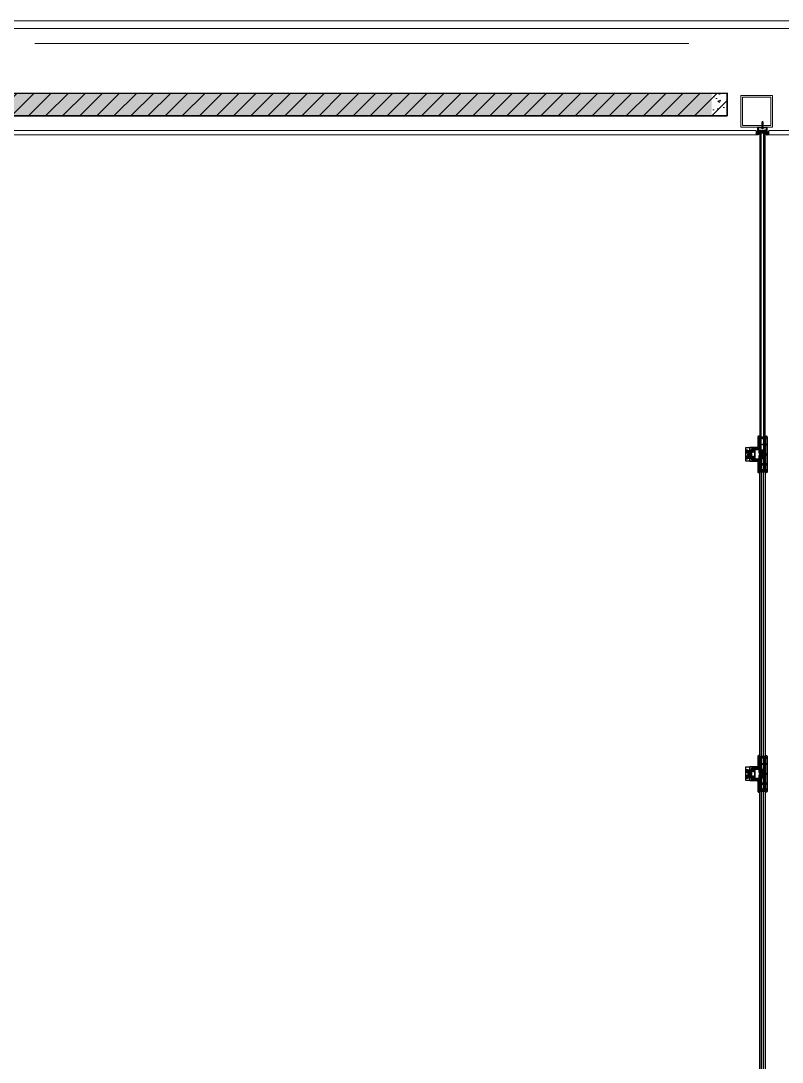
# Model space of a CAD drawing. Header units: inches. Extents: x 342932 to 557958, y 80625 to 242727.
# Drawn here: x 463140 to 468145, y 185631 to 192477 of the extents above; entities that cross this region are included whole.
import ezdxf

# ---------------------------------------------------------------- set-up
doc = ezdxf.new("R2010")
doc.units = ezdxf.units.IN
doc.header["$MEASUREMENT"] = 0
for name, color, linetype, lineweight in [('First Floor$0$A-G250-G-Walls-Precast-Concrete', 251, 'Continuous', 35), ('First Floor$0$A-G262-H-Precast-Panel', 251, 'Continuous', 5), ('First Floor$0$A-G312-M-Wall-Cladding-Panel', 7, 'Continuous', 9), ('First Floor$0$A-G312-M-Wall-Finish-Plaster', 7, 'Continuous', 15), ('First Floor$0$A-G321-M-Window', 251, 'Continuous', 9)]:
    doc.layers.add(name, color=color, linetype=linetype, lineweight=lineweight)
doc.layers.add('First Floor$0$A-G321-M-Window-Glaze', color=251, linetype='Continuous')
pattern_1 = [(50, (361382.11, 239676.52), (182.18467, -15.93909), [19.05, -209.55]), (355, (361382.11, 239676.52), (-35.24283, 191.05664), [15.24, -167.64]), (100.451, (361397.3, 239675.2), (146.9425, 175.1167), [16.19, -178.09]), (46.1842, (361382.11, 239727.32), (271.07904, -42.04233), [28.575, -314.325]), (96.6356, (361404.7, 239723.82), (237.40423, 247.42556), [24.285, -267.135]), (351.184, (361382.1, 239727.32), (237.4046, 247.4251), [22.86, -251.46]), (21, (361407.51, 239714.62), (151.61488, -102.26552), [19.05, -209.55]), (326, (361407.51, 239714.62), (61.80203, 184.18797), [15.24, -167.64]), (71.4514, (361420.15, 239706.1), (213.4165, 81.92286), [16.19, -178.09]), (37.5, (361382.114, 239676.52), (3.088603, 84.55504), [0, -165.608, 0, -170.18, 0, -168.275]), (7.5, (361382.11, 239676.52), (66.81966, 100.180575), [0, -97.028, 0, -161.798, 0, -64.135]), (327.5, (361325.47, 239676.52), (135.590595, -5.728744), [0, -63.5, 0, -198.12, 0, -262.89]), (317.5, (361300.07, 239676.52), (148.12918, 25.42649), [0, -82.55, 0, -131.572, 0, -186.69])]
pattern_2 = [(45, (361382.11, 239676.52), (-56.1266, 56.1266), [])]

# ---------------------------------------------------------------- blocks, each defined once
blk = doc.blocks.new('First Floor$0$curtain-wall-2')
at = {"layer": 'First Floor$0$A-G321-M-Window'}
for points in [[(-210, 17410), (0, 17410), (0, 17620), (-210, 17620)], [(-198, 17422), (-12, 17422), (-12, 17608), (-198, 17608)]]:
    blk.add_lwpolyline(points, close=True, dxfattribs=at)
at = {"layer": 'First Floor$0$A-G321-M-Window-Glaze'}
for p, q in [((-98.4, 17404.4, 0), (-92.8, 17410, 0)), ((-98.4, 17359.9), (-98.4, 17404)), ((-98.4, 17399.9, 0), (-94.4, 17403.9, 0)), ((-98.4, 17397.7, 0), (-94.4, 17401.7, 0)), ((-98.4, 17393.2, 0), (-94.4, 17397.2, 0)), ((-98.4, 17390.9, 0), (-94.4, 17394.9, 0)), ((-98.4, 17386.4, 0), (-94.4, 17390.4, 0)), ((-98.4, 17384.2, 0), (-94.4, 17388.2, 0)), ((-94.4, 17404), (-94.4, 17359.9)), ((-94.4, 17370.8), (-94.4, 17390.6)), ((-94.4, 17390.6), (-84.4, 17390.6)), ((-84.4, 17380.5, 0), (-94.4, 17390.5, 0)), ((-92.4, 17410), (-41.6, 17410)), ((-41.6, 17406), (-92.4, 17406)), ((-92.3, 17406, 0), (-88.3, 17410, 0)), ((-90.1, 17406, 0), (-86.1, 17410, 0)), ((-84.4, 17385, 0), (-90, 17390.6, 0)), ((-85.6, 17406, 0), (-81.6, 17410, 0)), ((-84.4, 17389.5, 0), (-85.5, 17390.6, 0)), ((-84.4, 17390.6), (-84.4, 17370.8)), ((-84.4, 17388.6), (-49.6, 17388.6)), ((-83.4, 17406, 0), (-79.4, 17410, 0)), ((-78.9, 17406, 0), (-74.9, 17410, 0)), ((-76.6, 17406, 0), (-72.6, 17410, 0)), ((-72.1, 17406, 0), (-68.1, 17410, 0)), ((-70.9, 17409), (-70, 17414.2)), ((-70.9, 17409), (-63.1, 17409)), ((-70.7, 17404.6), (-70.7, 17406)), ((-70.7, 17406), (-63.3, 17406)), ((-70.7, 17404.6), (-63.3, 17404.6)), ((-67, 17448.7), (-70, 17447)), ((-64, 17447), (-70, 17447)), ((-70, 17447), (-70, 17424.2)), ((-70, 17436.2), (-69.7, 17437.7)), ((-68.8, 17436.2), (-70, 17436.2)), ((-70, 17432.2), (-69.6, 17433.9)), ((-68.8, 17432.2), (-70, 17432.2)), ((-70, 17428.2), (-69.6, 17429.9)), ((-68.8, 17428.2), (-70, 17428.2)), ((-70, 17424.2), (-69.6, 17425.9)), ((-70, 17424.2), (-69.9, 17420.6)), ((-68.8, 17424.2), (-70, 17424.2)), ((-70, 17409), (-70, 17424.2)), ((-70, 17420.2), (-69.6, 17421.9)), ((-69.9, 17406, 0), (-68, 17407.9, 0)), ((-68.9, 17439), (-69.7, 17437.7)), ((-69.7, 17437.7), (-67.4, 17437.7)), ((-68.6, 17434.4), (-69.6, 17433.9)), ((-68.6, 17430.4), (-69.6, 17429.9)), ((-68.6, 17426.4), (-69.6, 17425.9)), ((-68.6, 17422.4), (-69.6, 17421.9)), ((-67, 17406), (-69.3, 17403.7)), ((-68.6, 17440.1), (-69.2, 17439.8)), ((-68.6, 17439.4), (-69.2, 17439.8)), ((-69, 17422.2), (-69, 17424.2)), ((-68.9, 17439), (-67.4, 17439)), ((-68.9, 17436.2), (-68.9, 17434.3)), ((-68.9, 17430.3), (-68.9, 17432.2)), ((-68.9, 17426.3), (-68.9, 17428.2)), ((-68.1, 17442), (-68.7, 17441.6)), ((-68.1, 17441.3), (-68.7, 17441.6)), ((-68.7, 17439), (-68.6, 17439.4)), ((-68.6, 17440.1), (-65.2, 17439.2)), ((-68.6, 17439.4), (-67, 17439)), ((-68.4, 17440.1), (-68.1, 17441.3)), ((-68.4, 17435.8), (-68.4, 17434.8)), ((-68.4, 17431.8), (-68.4, 17430.8)), ((-68.4, 17427.8), (-68.4, 17426.8)), ((-68.4, 17423.8), (-68.4, 17422.8)), ((-67.6, 17443.8), (-68.2, 17443.5)), ((-67.6, 17443.1), (-68.2, 17443.5)), ((-68.1, 17442), (-65.8, 17441.4)), ((-68.1, 17441.3), (-65.8, 17440.7)), ((-68, 17407.9, 0), (-65.9, 17410, 0)), ((-67.9, 17441.9), (-67.6, 17443.1)), ((-67.9, 17409), (-67, 17414.2)), ((-67.6, 17443.8), (-66.3, 17443.5)), ((-67.6, 17443.1), (-66.3, 17442.8)), ((-67, 17445.3), (-67.4, 17443.8)), ((-67.4, 17439), (-67.4, 17415)), ((-67.4, 17435.8), (-66.6, 17435.8)), ((-67.4, 17435.2), (-66.6, 17435.2)), ((-67.4, 17416), (-66.6, 17416)), ((-67.4, 17415), (-66.6, 17415)), ((-64, 17447), (-67, 17448.7)), ((-67, 17445.3), (-66.5, 17443.6)), ((-66.1, 17409), (-67, 17414.2)), ((-67, 17409), (-67, 17414.2)), ((-67, 17403.2), (-67, 17406)), ((-67, 17406), (-64.7, 17403.7)), ((-65.1, 17439), (-66.6, 17439)), ((-66.6, 17439), (-66.6, 17415)), ((-64.3, 17437.7), (-66.6, 17437.7)), ((-66.3, 17443.5), (-65.7, 17443.2)), ((-66.3, 17442.8), (-65.7, 17443.2)), ((-66, 17441.4), (-66.3, 17442.8)), ((-65.8, 17441.4), (-65.2, 17441)), ((-65.8, 17440.7), (-65.2, 17441)), ((-65.4, 17439.3), (-65.8, 17440.7)), ((-65.6, 17435.8), (-65.6, 17434.8)), ((-65.6, 17431.8), (-65.6, 17430.8)), ((-65.6, 17427.8), (-65.6, 17426.8)), ((-65.6, 17423.8), (-65.6, 17422.8)), ((-65.4, 17434.4), (-64.4, 17433.9)), ((-65.4, 17430.4), (-64.4, 17429.9)), ((-65.4, 17426.4), (-64.4, 17425.9)), ((-65.4, 17422.4), (-65, 17422.2)), ((-65.4, 17406, 0), (-61.4, 17410, 0)), ((-65.2, 17439.2), (-64.6, 17438.9)), ((-65.2, 17436.2), (-64, 17436.2)), ((-65.2, 17432.2), (-64, 17432.2)), ((-65.2, 17428.2), (-64, 17428.2)), ((-65.2, 17424.2), (-65, 17424.2)), ((-65.2, 17418.4), (-65.2, 17422.4)), ((-65.1, 17439), (-64.3, 17437.7)), ((-65.1, 17436.2), (-65.1, 17434.3)), ((-65.1, 17430.3), (-65.1, 17432.2)), ((-65.1, 17426.3), (-65.1, 17428.2)), ((-65, 17418.7), (-65, 17424.2)), ((-64.9, 17438.7), (-64.6, 17438.9)), ((-64.8, 17417.9), (-64, 17417.8)), ((-64, 17432.2), (-64.4, 17433.9)), ((-64, 17428.2), (-64.4, 17429.9)), ((-64, 17424.2), (-64.4, 17425.9)), ((-64, 17436.2), (-64.3, 17437.7)), ((-64, 17424.2), (-64.2, 17418.6)), ((-64, 17447), (-64, 17424.2)), ((-64, 17409), (-64, 17424.2)), ((-63.1, 17409), (-64, 17414.2)), ((-63.3, 17404.6), (-63.3, 17406)), ((-63.2, 17406, 0), (-59.2, 17410, 0)), ((-58.7, 17406, 0), (-54.7, 17410, 0)), ((-56.4, 17406, 0), (-52.4, 17410, 0)), ((-51.9, 17406, 0), (-50, 17407.9, 0)), ((-50, 17407.9, 0), (-47.9, 17410, 0)), ((-49.7, 17406, 0), (-45.7, 17410, 0)), ((-49.6, 17390.6), (-49.6, 17370.8)), ((-39.6, 17390.6), (-49.6, 17390.6)), ((-39.6, 17380.5, 0), (-49.6, 17390.5, 0)), ((-45.2, 17406, 0), (-41.2, 17410, 0)), ((-39.6, 17385, 0), (-45.1, 17390.6, 0)), ((-42.9, 17406, 0), (-39.4, 17409.6, 0)), ((-39.6, 17389.5, 0), (-40.6, 17390.6, 0)), ((-39.7, 17404.7, 0), (-36.8, 17407.7, 0)), ((-39.6, 17402.6, 0), (-36, 17406.2, 0)), ((-39.6, 17404), (-39.6, 17359.9)), ((-39.6, 17398.2, 0), (-35.6, 17402.2, 0)), ((-39.6, 17395.9, 0), (-35.6, 17399.9, 0)), ((-39.6, 17391.4, 0), (-35.6, 17395.4, 0)), ((-39.6, 17389.2, 0), (-35.6, 17393.2, 0)), ((-39.6, 17370.8), (-39.6, 17390.6)), ((-39.6, 17384.7, 0), (-35.6, 17388.7, 0)), ((-35.6, 17359.9), (-35.6, 17404)), ((-108.6, 17369.4), (-104.5, 17365.4)), ((-108.2, 17368.3), (-101.4, 17375.1)), ((-108.1, 17372.9), (-106, 17375)), ((-107.9, 17373.2), (-100.8, 17366.1)), ((-106, 17365.9), (-99, 17372.9)), ((-105.4, 17375.2), (-98.8, 17368.6)), ((-101.9, 17365.6), (-98.7, 17368.8)), ((-98.4, 17379.7, 0), (-94.4, 17383.7, 0)), ((-98.4, 17377.5, 0), (-94.4, 17381.5, 0)), ((-98.4, 17373, 0), (-94.4, 17377, 0)), ((-98.4, 17370.7, 0), (-94.4, 17374.7, 0)), ((-98.4, 17366.2, 0), (-94.4, 17370.2, 0)), ((-98.4, 17364, 0), (-94.4, 17368, 0)), ((-94.4, 17359.9), (-98.4, 17359.9)), ((-98, 17359.9, 0), (-94.4, 17363.5, 0)), ((-95.8, 17359.9, 0), (-94.4, 17361.2, 0)), ((-84.4, 17376, 0), (-94.4, 17386, 0)), ((-84.4, 17371.5, 0), (-94.4, 17381.5, 0)), ((-88.3, 17370.8, 0), (-94.4, 17377, 0)), ((-92.8, 17370.8, 0), (-94.4, 17372.5, 0)), ((-84.4, 17370.8), (-94.4, 17370.8)), ((-76, 17380.6), (-60, 17373.6)), ((-76, 17373.6), (-60, 17380.6)), ((-76, 17380.6), (-60, 17380.6)), ((-76, 17373.6), (-60, 17373.6)), ((-39.6, 17376, 0), (-49.6, 17386, 0)), ((-39.6, 17371.5, 0), (-49.6, 17381.5, 0)), ((-43.4, 17370.8, 0), (-49.6, 17377, 0)), ((-47.9, 17370.8, 0), (-49.6, 17372.6, 0)), ((-49.6, 17370.8), (-39.6, 17370.8)), ((-39.6, 17382.4, 0), (-35.6, 17386.4, 0)), ((-39.6, 17378, 0), (-35.6, 17382, 0)), ((-39.6, 17375.7, 0), (-35.6, 17379.7, 0)), ((-39.6, 17371.2, 0), (-35.6, 17375.2, 0)), ((-39.6, 17369, 0), (-35.6, 17373, 0)), ((-39.6, 17364.5, 0), (-35.6, 17368.5, 0)), ((-39.6, 17362.2, 0), (-35.6, 17366.2, 0)), ((-39.6, 17359.9), (-35.6, 17359.9)), ((-37.4, 17359.9, 0), (-35.6, 17361.7, 0)), ((-32.1, 17365.6), (-35.3, 17368.8)), ((-28.6, 17375.2), (-35.2, 17368.6)), ((-28, 17365.9), (-35, 17372.9)), ((-26.1, 17373.2), (-33.2, 17366.1)), ((-25.8, 17368.3), (-32.6, 17375.1)), ((-25.4, 17369.4), (-29.5, 17365.4)), ((-25.9, 17372.9), (-28, 17375)), ((-97, 15375.9), (-97, 15309.9)), ((-89, 15379.9), (-93, 15379.9)), ((-89, 15267.9), (-89, 15379.9)), ((-89, 15374.9), (-54, 15374.9)), ((-89, 15272.4), (-89, 15374.9)), ((-89, 15374.9), (-84, 15374.9)), ((-84, 15374.9), (-84, 15272.4)), ((-68.4, 15367.9), (-69, 15367.3)), ((-69, 15362.5), (-69, 15367.3)), ((-68.4, 15361.9), (-69, 15362.5)), ((-68.4, 15367.9), (-64.4, 15367.9)), ((-64.4, 15361.9), (-68.4, 15361.9)), ((-37, 15364.9), (-68, 15364.9)), ((-64.4, 15367.9), (-65, 15367.3)), ((-65, 15362.5), (-65, 15367.3)), ((-65, 15367.3), (-44, 15367.3)), ((-64.4, 15361.9), (-65, 15362.5)), ((-44, 15362.5), (-65, 15362.5)), ((-64.4, 15361.9), (-64.4, 15367.9)), ((-64.4, 15367.9), (-40.3, 15367.9)), ((-40.3, 15361.9), (-64.4, 15361.9)), ((-54, 15374.9), (-54, 15263.9)), ((-50, 15374.9), (-50, 15272.4)), ((-45, 15374.9), (-50, 15374.9)), ((-45, 15139.9), (-45, 15379.9)), ((-45, 15379.9), (-41, 15379.9)), ((-45, 15272.4), (-45, 15374.9)), ((-44, 15367.3), (-44, 15367.9)), ((-44, 15367.9), (-44, 15361.9)), ((-44, 15361.9), (-44, 15362.5)), ((-40.3, 15367.9), (-37.2, 15370.9)), ((-40.3, 15361.9), (-40.3, 15367.9)), ((-37.2, 15358.9), (-40.3, 15361.9)), ((-37, 15367.2), (-39.5, 15367.2)), ((-37, 15366), (-39.5, 15366)), ((-37, 15363.7), (-39.5, 15363.7)), ((-37, 15362.6), (-39.5, 15362.6)), ((-37.2, 15358.9), (-37.2, 15370.9)), ((-37.2, 15370.9), (-37, 15370.9)), ((-37, 15358.9), (-37.2, 15358.9)), ((-37, 15375.9), (-37, 15143.9)), ((-37, 15370.9), (-37, 15358.9)), ((-37, 15362.5), (-37, 15367.3)), ((-176.5, 15214.9), (-176.5, 15304.9)), ((-176.5, 15304.9), (-151.5, 15304.9)), ((-176.5, 15288.9), (-165.5, 15288.9)), ((-176.5, 15270.9), (-165.5, 15270.9)), ((-175.5, 15284.5), (-175.5, 15287.9)), ((-175.5, 15287.9), (-165.5, 15287.9)), ((-175.5, 15275.3), (-175.5, 15284.5)), ((-170.5, 15284.5), (-175.5, 15284.5)), ((-175.5, 15282.2), (-170.5, 15282.2)), ((-124.5, 15279.9), (-175.5, 15279.9)), ((-175.5, 15277.6), (-170.5, 15277.6)), ((-175.5, 15271.9), (-175.5, 15275.3)), ((-175.5, 15275.3), (-170.5, 15275.3)), ((-165.5, 15271.9), (-175.5, 15271.9)), ((-165.5, 15270.9), (-165.5, 15288.9)), ((-165.5, 15287.9), (-165.5, 15284.9)), ((-165.5, 15285.4), (-151.5, 15285.4)), ((-165.5, 15274.9), (-165.5, 15284.9)), ((-165.5, 15284.9), (-125.5, 15284.9)), ((-165.5, 15283.9), (-133.1, 15283.9)), ((-165.5, 15275.9), (-165.5, 15283.9)), ((-165.5, 15275.9), (-133.1, 15275.9)), ((-125.5, 15274.9), (-165.5, 15274.9)), ((-165.5, 15274.9), (-165.5, 15271.9)), ((-165.5, 15274.4), (-151.5, 15274.4)), ((-143.8, 15249.9), (-160.4, 15266.5)), ((-142.8, 15250.6), (-159.7, 15267.5)), ((-141.9, 15251.5), (-158.8, 15268.4)), ((-141, 15252.4), (-157.9, 15269.3)), ((-140.3, 15253.4), (-156.9, 15270)), ((-139.7, 15254.6), (-155.7, 15270.6)), ((-139.1, 15255.8), (-154.5, 15271.2)), ((-138.7, 15257.2), (-153.1, 15271.6)), ((-138.5, 15258.7), (-151.6, 15271.8)), ((-151.5, 15304.9), (-151.5, 15214.9)), ((-150.5, 15214.9), (-150.5, 15304.9)), ((-138.4, 15260.4), (-149.9, 15271.9)), ((-117, 15304.9), (-149.5, 15304.9)), ((-149.5, 15304.9), (-149.5, 15214.9)), ((-133.4, 15284.9), (-149.5, 15284.9)), ((-149.5, 15274.9), (-133.4, 15274.9)), ((-148.5, 15284.9), (-148.5, 15274.9)), ((-148.5, 15283.9), (-148.5, 15284.9)), ((-124.5, 15283.9), (-148.5, 15283.9)), ((-148.5, 15274.9), (-148.5, 15275.9)), ((-148.5, 15275.9), (-124.5, 15275.9)), ((-138.7, 15262.4), (-147.9, 15271.6)), ((-139.6, 15265.1), (-145.2, 15270.7)), ((-79, 15294.9), (-142, 15294.9)), ((-137, 15298.3), (-136.4, 15298.9)), ((-137, 15291.5), (-137, 15298.3)), ((-136.4, 15290.9), (-137, 15291.5)), ((-136.4, 15298.9), (-117, 15298.9)), ((-117, 15290.9), (-136.4, 15290.9)), ((-133.4, 15274.9), (-133.4, 15284.9)), ((-133.1, 15275.9), (-133.1, 15283.9)), ((-133.1, 15283.9), (-130, 15279.9)), ((-133.1, 15275.9), (-130, 15279.9)), ((-131.2, 15290.9), (-132, 15291.7)), ((-125.5, 15284.9), (-124.5, 15283.9)), ((-125.5, 15284.9), (-125.5, 15274.9)), ((-125.5, 15274.9), (-124.5, 15275.9)), ((-124.5, 15275.9), (-124.5, 15283.9)), ((-117, 15298.9), (-117, 15304.9)), ((-102, 15304.9), (-117, 15304.9)), ((-117, 15304.9), (-117, 15214.9)), ((-117, 15228.9), (-117, 15290.9)), ((-93.4, 15298.9), (-93.4, 15290.9)), ((-89, 15297.8), (-92.5, 15297.8)), ((-89, 15296.3), (-92.5, 15296.3)), ((-89, 15293.4), (-92.5, 15293.4)), ((-89, 15292), (-92.5, 15292)), ((-89.2, 15302.9), (-89.2, 15286.9)), ((-89, 15298.1), (-89, 15291.7)), ((-84, 15272.4), (-89, 15272.4)), ((-85, 15272.4), (-53, 15263.9)), ((-53, 15272.4), (-85, 15263.9)), ((-76, 15280.4), (-60, 15287.4)), ((-76, 15287.4), (-60, 15280.4)), ((-60, 15287.4), (-76, 15287.4)), ((-76, 15287.4), (-76, 15280.4)), ((-76, 15280.4), (-60, 15280.4)), ((-68.4, 15327.9), (-69, 15327.3)), ((-69, 15322.5), (-69, 15327.3)), ((-68.4, 15321.9), (-69, 15322.5)), ((-68.4, 15327.9), (-64.4, 15327.9)), ((-64.4, 15321.9), (-68.4, 15321.9)), ((-37, 15324.9), (-68, 15324.9)), ((-64.4, 15327.9), (-65, 15327.3)), ((-65, 15322.5), (-65, 15327.3)), ((-65, 15327.3), (-44, 15327.3)), ((-64.4, 15321.9), (-65, 15322.5)), ((-44, 15322.5), (-65, 15322.5)), ((-64.4, 15321.9), (-64.4, 15327.9)), ((-64.4, 15327.9), (-40.3, 15327.9)), ((-40.3, 15321.9), (-64.4, 15321.9)), ((-60, 15280.4), (-60, 15287.4)), ((-50, 15272.4), (-45, 15272.4)), ((-44, 15327.3), (-44, 15327.9)), ((-44, 15327.9), (-44, 15321.9)), ((-44, 15321.9), (-44, 15322.5)), ((-40.3, 15327.9), (-37.2, 15330.9)), ((-40.3, 15321.9), (-40.3, 15327.9)), ((-37.2, 15318.9), (-40.3, 15321.9)), ((-37.2, 15265.9), (-40.3, 15262.9)), ((-37, 15327.2), (-39.5, 15327.2)), ((-37, 15326), (-39.5, 15326)), ((-37, 15323.7), (-39.5, 15323.7)), ((-37, 15322.6), (-39.5, 15322.6)), ((-37.2, 15318.9), (-37.2, 15330.9)), ((-37.2, 15330.9), (-37, 15330.9)), ((-37, 15318.9), (-37.2, 15318.9)), ((-37.2, 15265.9), (-37.2, 15253.9)), ((-37, 15265.9), (-37.2, 15265.9)), ((-37, 15330.9), (-37, 15318.9)), ((-37, 15322.5), (-37, 15327.3)), ((-37, 15253.9), (-37, 15265.9)), ((-176.5, 15248.9), (-165.5, 15248.9)), ((-176.5, 15230.9), (-165.5, 15230.9)), ((-151.5, 15214.9), (-176.5, 15214.9)), ((-165.5, 15247.9), (-175.5, 15247.9)), ((-175.5, 15247.9), (-175.5, 15244.5)), ((-175.5, 15244.5), (-175.5, 15235.3)), ((-175.5, 15244.5), (-170.5, 15244.5)), ((-175.5, 15242.2), (-170.5, 15242.2)), ((-124.5, 15239.9), (-175.5, 15239.9)), ((-175.5, 15237.6), (-170.5, 15237.6)), ((-170.5, 15235.3), (-175.5, 15235.3)), ((-175.5, 15235.3), (-175.5, 15231.9)), ((-175.5, 15231.9), (-165.5, 15231.9)), ((-165.5, 15248.9), (-165.5, 15230.9)), ((-165.5, 15244.9), (-165.5, 15247.9)), ((-165.5, 15245.4), (-151.5, 15245.4)), ((-165.5, 15244.9), (-165.5, 15234.9)), ((-125.5, 15244.9), (-165.5, 15244.9)), ((-165.5, 15243.9), (-133.1, 15243.9)), ((-165.5, 15243.9), (-165.5, 15235.9)), ((-165.5, 15235.9), (-133.1, 15235.9)), ((-165.5, 15231.9), (-165.5, 15234.9)), ((-165.5, 15234.9), (-125.5, 15234.9)), ((-165.5, 15234.4), (-151.5, 15234.4)), ((-150.7, 15247.9), (-162.4, 15259.6)), ((-149, 15248), (-162.3, 15261.3)), ((-152.6, 15248.1), (-162.2, 15257.7)), ((-147.5, 15248.2), (-162, 15262.8)), ((-146.1, 15248.7), (-161.6, 15264.2)), ((-155.2, 15248.9), (-161.4, 15255.1)), ((-144.9, 15249.2), (-161.1, 15265.4)), ((-149.5, 15244.9), (-133.4, 15244.9)), ((-133.4, 15234.9), (-149.5, 15234.9)), ((-149.5, 15214.9), (-117, 15214.9)), ((-148.5, 15234.9), (-148.5, 15244.9)), ((-148.5, 15244.9), (-148.5, 15243.9)), ((-148.5, 15243.9), (-124.5, 15243.9)), ((-124.5, 15235.9), (-148.5, 15235.9)), ((-148.5, 15235.9), (-148.5, 15234.9)), ((-79, 15224.9), (-142, 15224.9)), ((-137, 15228.3), (-136.4, 15228.9)), ((-137, 15221.5), (-137, 15228.3)), ((-136.4, 15220.9), (-137, 15221.5)), ((-136.4, 15228.9), (-117, 15228.9)), ((-117, 15220.9), (-136.4, 15220.9)), ((-133.4, 15244.9), (-133.4, 15234.9)), ((-133.1, 15243.9), (-133.1, 15235.9)), ((-133.1, 15243.9), (-130, 15239.9)), ((-133.1, 15235.9), (-130, 15239.9)), ((-131.2, 15220.9), (-132, 15221.7)), ((-125.5, 15244.9), (-124.5, 15243.9)), ((-125.5, 15234.9), (-125.5, 15244.9)), ((-125.5, 15234.9), (-124.5, 15235.9)), ((-124.5, 15243.9), (-124.5, 15235.9)), ((-117, 15214.9), (-117, 15220.9)), ((-117, 15214.9), (-102, 15214.9)), ((-97, 15209.9), (-97, 15143.9)), ((-93.4, 15228.9), (-93.4, 15220.9)), ((-89, 15227.8), (-92.5, 15227.8)), ((-89, 15226.3), (-92.5, 15226.3)), ((-89, 15223.4), (-92.5, 15223.4)), ((-89, 15222), (-92.5, 15222)), ((-89.2, 15232.9), (-89.2, 15216.9)), ((-89, 15139.9), (-89, 15251.9)), ((-89, 15144.9), (-89, 15247.4)), ((-89, 15247.4), (-84, 15247.4)), ((-89, 15228.1), (-89, 15221.7)), ((-57, 15263.9), (-85, 15263.9)), ((-85, 15255.9), (-53, 15247.4)), ((-53, 15255.9), (-85, 15247.4)), ((-85, 15255.9), (-57, 15255.9)), ((-84, 15247.4), (-84, 15144.9)), ((-84, 15246.4), (-83, 15247.4)), ((-83, 15247.4), (-84, 15246.4)), ((-84, 13173.4), (-84, 15246.4)), ((-83, 15247.4), (-77, 15247.4)), ((-77, 15247.4), (-83, 15247.4)), ((-77, 15247.4), (-76, 15246.4)), ((-76, 15246.4), (-77, 15247.4)), ((-76, 15246.4), (-76, 13173.4)), ((-76, 15239.4), (-60, 15232.4)), ((-76, 15232.4), (-60, 15239.4)), ((-60, 15239.4), (-76, 15239.4)), ((-76, 15239.4), (-76, 15232.4)), ((-76, 15232.4), (-60, 15232.4)), ((-35.9, 15259.9), (-72.2, 15259.9)), ((-68.4, 15262.9), (-69, 15262.3)), ((-69, 15257.5), (-69, 15262.3)), ((-68.4, 15256.9), (-69, 15257.5)), ((-68.4, 15197.9), (-69, 15197.3)), ((-68.4, 15262.9), (-64.4, 15262.9)), ((-64.4, 15256.9), (-68.4, 15256.9)), ((-64.4, 15197.9), (-68.4, 15197.9)), ((-37, 15259.9), (-68, 15259.9)), ((-64.4, 15262.9), (-65, 15262.3)), ((-65, 15262.3), (-65, 15257.5)), ((-44, 15262.3), (-65, 15262.3)), ((-64.4, 15256.9), (-65, 15257.5)), ((-65, 15257.5), (-44, 15257.5)), ((-64.4, 15197.9), (-65, 15197.3)), ((-64.4, 15262.9), (-64.4, 15256.9)), ((-40.3, 15262.9), (-64.4, 15262.9)), ((-64.4, 15256.9), (-40.3, 15256.9)), ((-64.4, 15197.9), (-64.4, 15191.9)), ((-40.3, 15197.9), (-64.4, 15197.9)), ((-60, 15246.4), (-59, 15247.4)), ((-59, 15247.4), (-60, 15246.4)), ((-60, 13173.4), (-60, 15246.4)), ((-60, 15232.4), (-60, 15239.4)), ((-59, 15247.4), (-51, 15247.4)), ((-51, 15247.4), (-59, 15247.4)), ((-57, 15255.9), (-57, 15263.9)), ((-54, 15144.9), (-54, 15255.9)), ((-51, 15247.4), (-50, 15246.4)), ((-50, 15246.4), (-51, 15247.4)), ((-50, 15247.4), (-50, 15144.9)), ((-45, 15247.4), (-50, 15247.4)), ((-50, 15246.4), (-50, 13173.4)), ((-45, 15144.9), (-45, 15247.4)), ((-44, 15256.9), (-44, 15262.9)), ((-44, 15262.9), (-44, 15262.3)), ((-44, 15257.5), (-44, 15256.9)), ((-44, 15191.9), (-44, 15197.9)), ((-44, 15197.9), (-44, 15197.3)), ((-40.3, 15262.9), (-40.3, 15256.9)), ((-40.3, 15256.9), (-37.2, 15253.9)), ((-37.2, 15200.9), (-40.3, 15197.9)), ((-40.3, 15197.9), (-40.3, 15191.9)), ((-37, 15262.2), (-39.5, 15262.2)), ((-37, 15261), (-39.5, 15261)), ((-37, 15258.7), (-39.5, 15258.7)), ((-37, 15257.6), (-39.5, 15257.6)), ((-37.2, 15253.9), (-37, 15253.9)), ((-37.2, 15200.9), (-37.2, 15188.9)), ((-37, 15200.9), (-37.2, 15200.9)), ((-37, 15262.3), (-37, 15257.5)), ((-37, 15188.9), (-37, 15200.9)), ((-93, 15139.9), (-89, 15139.9)), ((-89, 15144.9), (-54, 15144.9)), ((-84, 15144.9), (-89, 15144.9)), ((-69, 15197.3), (-69, 15192.5)), ((-68.4, 15191.9), (-69, 15192.5)), ((-68.4, 15157.9), (-69, 15157.3)), ((-69, 15157.3), (-69, 15152.5)), ((-68.4, 15151.9), (-69, 15152.5)), ((-68.4, 15191.9), (-64.4, 15191.9)), ((-64.4, 15157.9), (-68.4, 15157.9)), ((-68.4, 15151.9), (-64.4, 15151.9)), ((-37, 15194.9), (-68, 15194.9)), ((-37, 15154.9), (-68, 15154.9)), ((-65, 15197.3), (-65, 15192.5)), ((-44, 15197.3), (-65, 15197.3)), ((-64.4, 15191.9), (-65, 15192.5)), ((-65, 15192.5), (-44, 15192.5)), ((-64.4, 15157.9), (-65, 15157.3)), ((-65, 15157.3), (-65, 15152.5)), ((-44, 15157.3), (-65, 15157.3)), ((-64.4, 15151.9), (-65, 15152.5)), ((-65, 15152.5), (-44, 15152.5)), ((-64.4, 15191.9), (-40.3, 15191.9)), ((-64.4, 15157.9), (-64.4, 15151.9)), ((-40.3, 15157.9), (-64.4, 15157.9)), ((-64.4, 15151.9), (-40.3, 15151.9)), ((-50, 15144.9), (-45, 15144.9)), ((-41, 15139.9), (-45, 15139.9)), ((-44, 15192.5), (-44, 15191.9)), ((-44, 15151.9), (-44, 15157.9)), ((-44, 15157.9), (-44, 15157.3)), ((-44, 15152.5), (-44, 15151.9)), ((-40.3, 15191.9), (-37.2, 15188.9)), ((-37.2, 15160.9), (-40.3, 15157.9)), ((-40.3, 15157.9), (-40.3, 15151.9)), ((-40.3, 15151.9), (-37.2, 15148.9)), ((-37, 15197.2), (-39.5, 15197.2)), ((-37, 15196), (-39.5, 15196)), ((-37, 15193.7), (-39.5, 15193.7)), ((-37, 15192.6), (-39.5, 15192.6)), ((-37, 15157.2), (-39.5, 15157.2)), ((-37, 15156), (-39.5, 15156)), ((-37, 15153.7), (-39.5, 15153.7)), ((-37, 15152.6), (-39.5, 15152.6)), ((-37.2, 15188.9), (-37, 15188.9)), ((-37.2, 15160.9), (-37.2, 15148.9)), ((-37, 15160.9), (-37.2, 15160.9)), ((-37.2, 15148.9), (-37, 15148.9)), ((-37, 15197.3), (-37, 15192.5)), ((-37, 15148.9), (-37, 15160.9)), ((-37, 15157.3), (-37, 15152.5)), ((-97, 13275.9), (-97, 13209.9)), ((-89, 13279.9), (-93, 13279.9)), ((-89, 13167.9), (-89, 13279.9)), ((-89, 13274.9), (-54, 13274.9)), ((-89, 13172.4), (-89, 13274.9)), ((-89, 13274.9), (-84, 13274.9)), ((-84, 13274.9), (-84, 13172.4)), ((-68.4, 13267.9), (-69, 13267.3)), ((-69, 13262.5), (-69, 13267.3)), ((-68.4, 13261.9), (-69, 13262.5)), ((-68.4, 13227.9), (-69, 13227.3)), ((-69, 13222.5), (-69, 13227.3)), ((-68.4, 13221.9), (-69, 13222.5)), ((-68.4, 13267.9), (-64.4, 13267.9)), ((-64.4, 13261.9), (-68.4, 13261.9)), ((-68.4, 13227.9), (-64.4, 13227.9)), ((-64.4, 13221.9), (-68.4, 13221.9)), ((-37, 13264.9), (-68, 13264.9)), ((-37, 13224.9), (-68, 13224.9)), ((-64.4, 13267.9), (-65, 13267.3)), ((-65, 13262.5), (-65, 13267.3)), ((-65, 13267.3), (-44, 13267.3)), ((-64.4, 13261.9), (-65, 13262.5)), ((-44, 13262.5), (-65, 13262.5)), ((-64.4, 13227.9), (-65, 13227.3)), ((-65, 13222.5), (-65, 13227.3)), ((-65, 13227.3), (-44, 13227.3)), ((-64.4, 13221.9), (-65, 13222.5)), ((-44, 13222.5), (-65, 13222.5)), ((-64.4, 13261.9), (-64.4, 13267.9)), ((-64.4, 13267.9), (-40.3, 13267.9)), ((-40.3, 13261.9), (-64.4, 13261.9)), ((-64.4, 13221.9), (-64.4, 13227.9)), ((-64.4, 13227.9), (-40.3, 13227.9)), ((-40.3, 13221.9), (-64.4, 13221.9)), ((-54, 13274.9), (-54, 13163.9)), ((-50, 13274.9), (-50, 13172.4)), ((-45, 13274.9), (-50, 13274.9)), ((-45, 13039.9), (-45, 13279.9)), ((-45, 13279.9), (-41, 13279.9)), ((-45, 13172.4), (-45, 13274.9)), ((-44, 13267.3), (-44, 13267.9)), ((-44, 13267.9), (-44, 13261.9)), ((-44, 13261.9), (-44, 13262.5)), ((-44, 13227.3), (-44, 13227.9)), ((-44, 13227.9), (-44, 13221.9)), ((-44, 13221.9), (-44, 13222.5)), ((-40.3, 13267.9), (-37.2, 13270.9)), ((-40.3, 13261.9), (-40.3, 13267.9)), ((-37.2, 13258.9), (-40.3, 13261.9)), ((-40.3, 13227.9), (-37.2, 13230.9)), ((-40.3, 13221.9), (-40.3, 13227.9)), ((-37.2, 13218.9), (-40.3, 13221.9)), ((-37, 13267.2), (-39.5, 13267.2)), ((-37, 13266), (-39.5, 13266)), ((-37, 13263.7), (-39.5, 13263.7)), ((-37, 13262.6), (-39.5, 13262.6)), ((-37, 13227.2), (-39.5, 13227.2)), ((-37, 13226), (-39.5, 13226)), ((-37, 13223.7), (-39.5, 13223.7)), ((-37, 13222.6), (-39.5, 13222.6)), ((-37.2, 13258.9), (-37.2, 13270.9)), ((-37.2, 13270.9), (-37, 13270.9)), ((-37, 13258.9), (-37.2, 13258.9)), ((-37.2, 13218.9), (-37.2, 13230.9)), ((-37.2, 13230.9), (-37, 13230.9)), ((-37, 13218.9), (-37.2, 13218.9)), ((-37, 13275.9), (-37, 13043.9)), ((-37, 13270.9), (-37, 13258.9)), ((-37, 13262.5), (-37, 13267.3)), ((-37, 13230.9), (-37, 13218.9)), ((-37, 13222.5), (-37, 13227.3)), ((-176.5, 13114.9), (-176.5, 13204.9)), ((-176.5, 13204.9), (-151.5, 13204.9)), ((-176.5, 13188.9), (-165.5, 13188.9)), ((-176.5, 13170.9), (-165.5, 13170.9)), ((-176.5, 13148.9), (-165.5, 13148.9)), ((-175.5, 13184.5), (-175.5, 13187.9)), ((-175.5, 13187.9), (-165.5, 13187.9)), ((-175.5, 13175.3), (-175.5, 13184.5)), ((-170.5, 13184.5), (-175.5, 13184.5)), ((-175.5, 13182.2), (-170.5, 13182.2)), ((-124.5, 13179.9), (-175.5, 13179.9)), ((-175.5, 13177.6), (-170.5, 13177.6)), ((-175.5, 13171.9), (-175.5, 13175.3)), ((-175.5, 13175.3), (-170.5, 13175.3)), ((-165.5, 13171.9), (-175.5, 13171.9)), ((-165.5, 13147.9), (-175.5, 13147.9)), ((-175.5, 13147.9), (-175.5, 13144.5)), ((-175.5, 13144.5), (-175.5, 13135.3)), ((-175.5, 13144.5), (-170.5, 13144.5)), ((-165.5, 13170.9), (-165.5, 13188.9)), ((-165.5, 13187.9), (-165.5, 13184.9)), ((-165.5, 13185.4), (-151.5, 13185.4)), ((-165.5, 13174.9), (-165.5, 13184.9)), ((-165.5, 13184.9), (-125.5, 13184.9)), ((-165.5, 13183.9), (-133.1, 13183.9)), ((-165.5, 13175.9), (-165.5, 13183.9)), ((-165.5, 13175.9), (-133.1, 13175.9)), ((-125.5, 13174.9), (-165.5, 13174.9)), ((-165.5, 13174.9), (-165.5, 13171.9)), ((-165.5, 13174.4), (-151.5, 13174.4)), ((-165.5, 13148.9), (-165.5, 13130.9)), ((-165.5, 13144.9), (-165.5, 13147.9)), ((-165.5, 13145.4), (-151.5, 13145.4)), ((-165.5, 13144.9), (-165.5, 13134.9)), ((-125.5, 13144.9), (-165.5, 13144.9)), ((-165.5, 13143.9), (-133.1, 13143.9)), ((-165.5, 13143.9), (-165.5, 13135.9)), ((-150.7, 13147.9), (-162.4, 13159.6)), ((-149, 13148), (-162.3, 13161.3)), ((-152.6, 13148.1), (-162.2, 13157.7)), ((-147.5, 13148.2), (-162, 13162.8)), ((-146.1, 13148.7), (-161.6, 13164.2)), ((-155.2, 13148.9), (-161.4, 13155.1)), ((-144.9, 13149.2), (-161.1, 13165.4)), ((-143.8, 13149.9), (-160.4, 13166.5)), ((-142.8, 13150.6), (-159.7, 13167.5)), ((-141.9, 13151.5), (-158.8, 13168.4)), ((-141, 13152.4), (-157.9, 13169.3)), ((-140.3, 13153.4), (-156.9, 13170)), ((-139.7, 13154.6), (-155.7, 13170.6)), ((-139.1, 13155.8), (-154.5, 13171.2)), ((-138.7, 13157.2), (-153.1, 13171.6)), ((-138.5, 13158.7), (-151.6, 13171.8)), ((-151.5, 13204.9), (-151.5, 13114.9)), ((-150.5, 13114.9), (-150.5, 13204.9)), ((-138.4, 13160.4), (-149.9, 13171.9)), ((-117, 13204.9), (-149.5, 13204.9)), ((-149.5, 13204.9), (-149.5, 13114.9)), ((-133.4, 13184.9), (-149.5, 13184.9)), ((-149.5, 13174.9), (-133.4, 13174.9)), ((-149.5, 13144.9), (-133.4, 13144.9)), ((-148.5, 13184.9), (-148.5, 13174.9)), ((-148.5, 13183.9), (-148.5, 13184.9)), ((-124.5, 13183.9), (-148.5, 13183.9)), ((-148.5, 13174.9), (-148.5, 13175.9)), ((-148.5, 13175.9), (-124.5, 13175.9)), ((-148.5, 13134.9), (-148.5, 13144.9)), ((-148.5, 13144.9), (-148.5, 13143.9)), ((-148.5, 13143.9), (-124.5, 13143.9)), ((-138.7, 13162.4), (-147.9, 13171.6)), ((-139.6, 13165.1), (-145.2, 13170.7)), ((-79, 13194.9), (-142, 13194.9)), ((-137, 13198.3), (-136.4, 13198.9)), ((-137, 13191.5), (-137, 13198.3)), ((-136.4, 13190.9), (-137, 13191.5)), ((-136.4, 13198.9), (-117, 13198.9)), ((-117, 13190.9), (-136.4, 13190.9)), ((-133.4, 13174.9), (-133.4, 13184.9)), ((-133.4, 13144.9), (-133.4, 13134.9)), ((-133.1, 13175.9), (-133.1, 13183.9)), ((-133.1, 13183.9), (-130, 13179.9)), ((-133.1, 13175.9), (-130, 13179.9)), ((-133.1, 13143.9), (-133.1, 13135.9)), ((-133.1, 13143.9), (-130, 13139.9)), ((-131.2, 13190.9), (-132, 13191.7)), ((-125.5, 13184.9), (-124.5, 13183.9)), ((-125.5, 13184.9), (-125.5, 13174.9)), ((-125.5, 13174.9), (-124.5, 13175.9)), ((-125.5, 13144.9), (-124.5, 13143.9)), ((-125.5, 13134.9), (-125.5, 13144.9)), ((-124.5, 13175.9), (-124.5, 13183.9)), ((-124.5, 13143.9), (-124.5, 13135.9)), ((-117, 13198.9), (-117, 13204.9)), ((-102, 13204.9), (-117, 13204.9)), ((-117, 13204.9), (-117, 13114.9)), ((-117, 13128.9), (-117, 13190.9)), ((-93.4, 13198.9), (-93.4, 13190.9)), ((-89, 13197.8), (-92.5, 13197.8)), ((-89, 13196.3), (-92.5, 13196.3)), ((-89, 13193.4), (-92.5, 13193.4)), ((-89, 13192), (-92.5, 13192)), ((-89.2, 13202.9), (-89.2, 13186.9)), ((-89, 13198.1), (-89, 13191.7)), ((-84, 13172.4), (-89, 13172.4)), ((-89, 13039.9), (-89, 13151.9)), ((-89, 13044.9), (-89, 13147.4)), ((-89, 13147.4), (-84, 13147.4)), ((-85, 13172.4), (-53, 13163.9)), ((-53, 13172.4), (-85, 13163.9)), ((-57, 13163.9), (-85, 13163.9)), ((-85, 13155.9), (-53, 13147.4)), ((-53, 13155.9), (-85, 13147.4)), ((-85, 13155.9), (-57, 13155.9)), ((-83, 13172.4), (-84, 13173.4)), ((-84, 13146.4), (-83, 13147.4)), ((-84, 13147.4), (-84, 13044.9)), ((-84, 10978.2), (-84, 13146.4)), ((-77, 13172.4), (-83, 13172.4)), ((-83, 13147.4), (-77, 13147.4)), ((-76, 13173.4), (-77, 13172.4)), ((-77, 13147.4), (-76, 13146.4)), ((-76, 13180.4), (-60, 13187.4)), ((-76, 13187.4), (-60, 13180.4)), ((-60, 13187.4), (-76, 13187.4)), ((-76, 13187.4), (-76, 13180.4)), ((-76, 13180.4), (-60, 13180.4)), ((-76, 13146.4), (-76, 10978.2)), ((-35.9, 13159.9), (-72.2, 13159.9)), ((-68.4, 13162.9), (-69, 13162.3)), ((-69, 13157.5), (-69, 13162.3)), ((-68.4, 13156.9), (-69, 13157.5)), ((-68.4, 13162.9), (-64.4, 13162.9)), ((-64.4, 13156.9), (-68.4, 13156.9)), ((-37, 13159.9), (-68, 13159.9)), ((-64.4, 13162.9), (-65, 13162.3)), ((-65, 13162.3), (-65, 13157.5)), ((-44, 13162.3), (-65, 13162.3)), ((-64.4, 13156.9), (-65, 13157.5)), ((-65, 13157.5), (-44, 13157.5)), ((-64.4, 13162.9), (-64.4, 13156.9)), ((-40.3, 13162.9), (-64.4, 13162.9)), ((-64.4, 13156.9), (-40.3, 13156.9)), ((-60, 13180.4), (-60, 13187.4)), ((-59, 13172.4), (-60, 13173.4)), ((-60, 13146.4), (-59, 13147.4)), ((-60, 10978.2), (-60, 13146.4)), ((-51, 13172.4), (-59, 13172.4)), ((-59, 13147.4), (-51, 13147.4)), ((-57, 13155.9), (-57, 13163.9)), ((-54, 13044.9), (-54, 13155.9)), ((-50, 13173.4), (-51, 13172.4)), ((-51, 13147.4), (-50, 13146.4)), ((-50, 13172.4), (-45, 13172.4)), ((-50, 13147.4), (-50, 13044.9)), ((-45, 13147.4), (-50, 13147.4)), ((-50, 13146.4), (-50, 10978.2)), ((-45, 13044.9), (-45, 13147.4)), ((-44, 13156.9), (-44, 13162.9)), ((-44, 13162.9), (-44, 13162.3)), ((-44, 13157.5), (-44, 13156.9)), ((-37.2, 13165.9), (-40.3, 13162.9)), ((-40.3, 13162.9), (-40.3, 13156.9)), ((-40.3, 13156.9), (-37.2, 13153.9)), ((-37, 13162.2), (-39.5, 13162.2)), ((-37, 13161), (-39.5, 13161)), ((-37, 13158.7), (-39.5, 13158.7)), ((-37, 13157.6), (-39.5, 13157.6)), ((-37.2, 13165.9), (-37.2, 13153.9)), ((-37, 13165.9), (-37.2, 13165.9)), ((-37.2, 13153.9), (-37, 13153.9)), ((-37, 13153.9), (-37, 13165.9)), ((-37, 13162.3), (-37, 13157.5)), ((-176.5, 13130.9), (-165.5, 13130.9)), ((-151.5, 13114.9), (-176.5, 13114.9)), ((-175.5, 13142.2), (-170.5, 13142.2)), ((-124.5, 13139.9), (-175.5, 13139.9)), ((-175.5, 13137.6), (-170.5, 13137.6)), ((-170.5, 13135.3), (-175.5, 13135.3)), ((-175.5, 13135.3), (-175.5, 13131.9)), ((-175.5, 13131.9), (-165.5, 13131.9)), ((-165.5, 13135.9), (-133.1, 13135.9)), ((-165.5, 13131.9), (-165.5, 13134.9)), ((-165.5, 13134.9), (-125.5, 13134.9)), ((-165.5, 13134.4), (-151.5, 13134.4)), ((-133.4, 13134.9), (-149.5, 13134.9)), ((-149.5, 13114.9), (-117, 13114.9)), ((-124.5, 13135.9), (-148.5, 13135.9)), ((-148.5, 13135.9), (-148.5, 13134.9)), ((-79, 13124.9), (-142, 13124.9)), ((-137, 13128.3), (-136.4, 13128.9)), ((-137, 13121.5), (-137, 13128.3)), ((-136.4, 13120.9), (-137, 13121.5)), ((-136.4, 13128.9), (-117, 13128.9)), ((-117, 13120.9), (-136.4, 13120.9)), ((-133.1, 13135.9), (-130, 13139.9)), ((-131.2, 13120.9), (-132, 13121.7)), ((-125.5, 13134.9), (-124.5, 13135.9)), ((-117, 13114.9), (-117, 13120.9)), ((-117, 13114.9), (-102, 13114.9)), ((-97, 13109.9), (-97, 13043.9)), ((-93.4, 13128.9), (-93.4, 13120.9)), ((-89, 13127.8), (-92.5, 13127.8)), ((-89, 13126.3), (-92.5, 13126.3)), ((-89, 13123.4), (-92.5, 13123.4)), ((-89, 13122), (-92.5, 13122)), ((-89.2, 13132.9), (-89.2, 13116.9)), ((-89, 13128.1), (-89, 13121.7)), ((-76, 13139.4), (-60, 13132.4)), ((-76, 13132.4), (-60, 13139.4)), ((-60, 13139.4), (-76, 13139.4)), ((-76, 13139.4), (-76, 13132.4)), ((-76, 13132.4), (-60, 13132.4)), ((-68.4, 13097.9), (-69, 13097.3)), ((-69, 13097.3), (-69, 13092.5)), ((-68.4, 13091.9), (-69, 13092.5)), ((-64.4, 13097.9), (-68.4, 13097.9)), ((-68.4, 13091.9), (-64.4, 13091.9)), ((-37, 13094.9), (-68, 13094.9)), ((-64.4, 13097.9), (-65, 13097.3)), ((-65, 13097.3), (-65, 13092.5)), ((-44, 13097.3), (-65, 13097.3)), ((-64.4, 13091.9), (-65, 13092.5)), ((-65, 13092.5), (-44, 13092.5)), ((-64.4, 13097.9), (-64.4, 13091.9)), ((-40.3, 13097.9), (-64.4, 13097.9)), ((-64.4, 13091.9), (-40.3, 13091.9)), ((-60, 13132.4), (-60, 13139.4)), ((-44, 13091.9), (-44, 13097.9)), ((-44, 13097.9), (-44, 13097.3)), ((-44, 13092.5), (-44, 13091.9)), ((-37.2, 13100.9), (-40.3, 13097.9)), ((-40.3, 13097.9), (-40.3, 13091.9)), ((-40.3, 13091.9), (-37.2, 13088.9)), ((-37, 13097.2), (-39.5, 13097.2)), ((-37, 13096), (-39.5, 13096)), ((-37, 13093.7), (-39.5, 13093.7)), ((-37, 13092.6), (-39.5, 13092.6)), ((-37.2, 13100.9), (-37.2, 13088.9)), ((-37, 13100.9), (-37.2, 13100.9)), ((-37.2, 13088.9), (-37, 13088.9)), ((-37, 13088.9), (-37, 13100.9)), ((-37, 13097.3), (-37, 13092.5)), ((-93, 13039.9), (-89, 13039.9)), ((-89, 13044.9), (-54, 13044.9)), ((-84, 13044.9), (-89, 13044.9)), ((-68.4, 13057.9), (-69, 13057.3)), ((-69, 13057.3), (-69, 13052.5)), ((-68.4, 13051.9), (-69, 13052.5)), ((-64.4, 13057.9), (-68.4, 13057.9)), ((-68.4, 13051.9), (-64.4, 13051.9)), ((-37, 13054.9), (-68, 13054.9)), ((-64.4, 13057.9), (-65, 13057.3)), ((-65, 13057.3), (-65, 13052.5)), ((-44, 13057.3), (-65, 13057.3)), ((-64.4, 13051.9), (-65, 13052.5)), ((-65, 13052.5), (-44, 13052.5)), ((-64.4, 13057.9), (-64.4, 13051.9)), ((-40.3, 13057.9), (-64.4, 13057.9)), ((-64.4, 13051.9), (-40.3, 13051.9)), ((-50, 13044.9), (-45, 13044.9)), ((-41, 13039.9), (-45, 13039.9)), ((-44, 13051.9), (-44, 13057.9)), ((-44, 13057.9), (-44, 13057.3)), ((-44, 13052.5), (-44, 13051.9)), ((-37.2, 13060.9), (-40.3, 13057.9)), ((-40.3, 13057.9), (-40.3, 13051.9)), ((-40.3, 13051.9), (-37.2, 13048.9)), ((-37, 13057.2), (-39.5, 13057.2)), ((-37, 13056), (-39.5, 13056)), ((-37, 13053.7), (-39.5, 13053.7)), ((-37, 13052.6), (-39.5, 13052.6)), ((-37.2, 13060.9), (-37.2, 13048.9)), ((-37, 13060.9), (-37.2, 13060.9)), ((-37.2, 13048.9), (-37, 13048.9)), ((-37, 13048.9), (-37, 13060.9)), ((-37, 13057.3), (-37, 13052.5))]:
    blk.add_line(p, q, dxfattribs=at)
for points in [[(-76, 17387.6), (-77, 17388.6), (-83, 17388.6), (-84, 17387.6), (-84, 15273.4), (-83, 15272.4), (-77, 15272.4), (-76, 15273.4)], [(-50, 17387.6), (-51, 17388.6), (-59, 17388.6), (-60, 17387.6), (-60, 15273.4), (-59, 15272.4), (-51, 15272.4), (-50, 15273.4)], [(-85, 15263.9), (-53, 15263.9), (-53, 15272.4), (-85, 15272.4)], [(-85, 15247.4), (-53, 15247.4), (-53, 15255.9), (-85, 15255.9)], [(-85, 13163.9), (-53, 13163.9), (-53, 13172.4), (-85, 13172.4)], [(-85, 13147.4), (-53, 13147.4), (-53, 13155.9), (-85, 13155.9)]]:
    blk.add_lwpolyline(points, close=True, dxfattribs=at)
at = {"layer": 'First Floor$0$A-G321-M-Window-Glaze', "elevation": 0}
for points in [[(-131.2, 15298.9), (-131.2, 15290.9), (-93.4, 15290.9), (-89.2, 15286.9), (-89, 15286.9), (-89, 15302.9), (-89.2, 15302.9), (-93.4, 15298.9), (-131.2, 15298.9), (-132, 15298.1), (-132, 15291.7), (-93.4, 15291.7), (-93.4, 15290.9), (-93.4, 15298.9), (-93.4, 15298.1), (-132, 15298.1)], [(-131.2, 15228.9), (-131.2, 15220.9), (-93.4, 15220.9), (-89.2, 15216.9), (-89, 15216.9), (-89, 15232.9), (-89.2, 15232.9), (-93.4, 15228.9), (-131.2, 15228.9), (-132, 15228.1), (-132, 15221.7), (-93.4, 15221.7), (-93.4, 15220.9), (-93.4, 15228.9), (-93.4, 15228.1), (-132, 15228.1)], [(-131.2, 13198.9), (-131.2, 13190.9), (-93.4, 13190.9), (-89.2, 13186.9), (-89, 13186.9), (-89, 13202.9), (-89.2, 13202.9), (-93.4, 13198.9), (-131.2, 13198.9), (-132, 13198.1), (-132, 13191.7), (-93.4, 13191.7), (-93.4, 13190.9), (-93.4, 13198.9), (-93.4, 13198.1), (-132, 13198.1)], [(-131.2, 13128.9), (-131.2, 13120.9), (-93.4, 13120.9), (-89.2, 13116.9), (-89, 13116.9), (-89, 13132.9), (-89.2, 13132.9), (-93.4, 13128.9), (-131.2, 13128.9), (-132, 13128.1), (-132, 13121.7), (-93.4, 13121.7), (-93.4, 13120.9), (-93.4, 13128.9), (-93.4, 13128.1), (-132, 13128.1)]]:
    blk.add_lwpolyline(points, dxfattribs=at)
at = {"layer": 'First Floor$0$A-G321-M-Window-Glaze'}
for centre, radius in [((-103.5, 17370.4), 5.14), ((-30.5, 17370.4), 5.14), ((-150.4, 15259.9), 12.3), ((-150.4, 15259.9), 12), ((-150.4, 13159.9), 12.3), ((-150.4, 13159.9), 12)]:
    blk.add_circle(centre, radius, dxfattribs=at)
for centre, radius, start, end in [((-92.4, 17404), 6, 90, 180), ((-92.4, 17404), 2, 90, 180), ((-67, 17407.3), 6.72, 190.85486, 349.14514), ((-67, 17407.3), 5.72, 192.78307, 347.21693), ((-67, 17407.3), 4.72, 195.55502, 344.44498), ((-67, 17409.2), 5.97, 231.05521, 308.9448), ((-68.8, 17435.8), 0.4, 0, 89.99999), ((-68.8, 17431.8), 0.4, 0, 89.99999), ((-68.8, 17427.8), 0.4, 0, 89.99999), ((-68.8, 17423.8), 0.4, 0, 89.99999), ((-68.8, 17434.8), 0.4, 297.5, 360), ((-68.8, 17430.8), 0.4, 297.5, 360), ((-68.8, 17426.8), 0.4, 297.5, 360), ((-68.8, 17422.8), 0.4, 297.5, 360), ((-65.2, 17435.8), 0.4, 90, 180), ((-65.2, 17434.8), 0.4, 180, 242.5), ((-65.2, 17431.8), 0.4, 90, 180), ((-65.2, 17430.8), 0.4, 180, 242.5), ((-65.2, 17427.8), 0.4, 90, 180), ((-65.2, 17426.8), 0.4, 180, 242.5), ((-65.2, 17423.8), 0.4, 90, 180), ((-65.2, 17422.8), 0.4, 180, 242.5), ((-64.7, 17418.4), 0.5, 180, 265.5), ((-64.6, 17418.6), 0.4, 173.84713, 356.23979), ((-41.6, 17404), 6, 0, 90), ((-41.6, 17404), 2, 0, 90), ((-105.6, 17367.2), 13.5, 57.902, 104.01534), ((-105.3, 17367.5), 11.7, 54.04865, 108.01248), ((-104.1, 17369.6), 8.38, 47.54625, 125.04466), ((-103.5, 17369.7), 6.93, 42.90156, 141.17456), ((-108.4, 17319.2), 45.8, 77.39999, 90.60235), ((-104.3, 17342.3), 20.5, 73.45771, 103.11878), ((-103.7, 17343.9), 16.8, 71.82072, 108.19686), ((-88.7, 17359.5), 10.5, 63.35367, 122.83032), ((-89, 17358.5), 10.5, 61.79205, 121.33043), ((-89.2, 17357.4), 10.5, 60.22024, 119.77976), ((-88.7, 17356.5), 10.5, 63.35367, 122.83032), ((-89, 17355.5), 10.5, 61.79205, 121.33043), ((-89.2, 17354.4), 10.5, 60.22024, 119.77976), ((-68, 17424.2), 37.5, 257.66649, 282.33351), ((-68, 17424.2), 39.5, 258.30081, 281.69919), ((-68, 17424.2), 41.5, 258.87266, 281.12734), ((-68, 17424.2), 43.5, 259.3909, 280.6091), ((-45.3, 17359.5), 10.5, 57.16968, 116.64633), ((-45, 17358.5), 10.5, 58.66957, 118.20795), ((-44.8, 17357.4), 10.5, 60.22024, 119.77976), ((-45.3, 17356.5), 10.5, 57.16968, 116.64633), ((-45, 17355.5), 10.5, 58.66957, 118.20795), ((-44.8, 17354.4), 10.5, 60.22024, 119.77976), ((-28.4, 17367.2), 13.5, 75.98466, 122.098), ((-28.7, 17367.5), 11.7, 71.98752, 125.95135), ((-29.9, 17369.6), 8.38, 54.95534, 132.45375), ((-30.5, 17369.7), 6.93, 38.82544, 137.09844), ((-25.6, 17319.2), 45.8, 89.39765, 102.60001), ((-29.7, 17342.3), 20.5, 76.88122, 106.54229), ((-30.3, 17343.9), 16.8, 71.80314, 108.17928), ((-93, 15375.9), 4, 90, 180), ((-41, 15375.9), 4, 0, 90), ((-36.4, 15364.9), 3.3, 159.51824, 200.48176), ((-36.2, 15366.6), 3.3, 169.92386, 190.07614), ((-36.2, 15363.2), 3.3, 169.92386, 190.07614), ((-175, 15283.4), 4.62, 345.5223, 14.4777), ((-174.5, 15279.9), 4.62, 330, 30), ((-175, 15276.4), 4.62, 345.5223, 14.4777), ((-102, 15309.9), 5, 270, 0), ((-88.3, 15294.9), 4.4, 160.85015, 199.14985), ((-88.2, 15297.1), 4.4, 170.55957, 189.44043), ((-88.2, 15292.7), 4.4, 170.55957, 189.44043), ((-85, 15267.9), 4, 180, 270), ((-68, 15245.2), 35.1, 76.84185, 103.15815), ((-68, 15243.2), 35.1, 76.84185, 103.15815), ((-68, 15243.2), 35.1, 76.84185, 103.15815), ((-68, 15241.2), 35.1, 76.84185, 103.15815), ((-68, 15239.2), 35.1, 76.84185, 103.15815), ((-36.4, 15324.9), 3.3, 159.51824, 200.48176), ((-36.2, 15326.6), 3.3, 169.92386, 190.07614), ((-36.2, 15323.2), 3.3, 169.92386, 190.07614), ((-175, 15243.3), 4.62, 345.5223, 14.4777), ((-174.5, 15239.9), 4.62, 330, 30), ((-175, 15236.4), 4.62, 345.5223, 14.4777), ((-102, 15209.9), 5, 0, 90), ((-88.3, 15224.9), 4.4, 160.85015, 199.14985), ((-88.2, 15227.1), 4.4, 170.55957, 189.44043), ((-88.2, 15222.7), 4.4, 170.55957, 189.44043), ((-85, 15251.9), 4, 90, 180), ((-68, 15280.6), 35.1, 256.84185, 283.15815), ((-68, 15278.6), 35.1, 256.84185, 283.15815), ((-68, 15276.6), 35.1, 256.84185, 283.15815), ((-68, 15276.6), 35.1, 256.84185, 283.15815), ((-68, 15274.6), 35.1, 256.84185, 283.15815), ((-36.4, 15259.9), 3.3, 159.51824, 200.48176), ((-36.2, 15261.6), 3.3, 169.92386, 190.07614), ((-36.2, 15258.2), 3.3, 169.92386, 190.07614), ((-93, 15143.9), 4, 180, 270), ((-41, 15143.9), 4, 270, 0), ((-36.4, 15194.9), 3.3, 159.51824, 200.48176), ((-36.4, 15154.9), 3.3, 159.51824, 200.48176), ((-36.2, 15196.6), 3.3, 169.92386, 190.07614), ((-36.2, 15193.2), 3.3, 169.92386, 190.07614), ((-36.2, 15156.6), 3.3, 169.92386, 190.07614), ((-36.2, 15153.2), 3.3, 169.92386, 190.07614), ((-93, 13275.9), 4, 90, 180), ((-41, 13275.9), 4, 0, 90), ((-36.4, 13264.9), 3.3, 159.51824, 200.48176), ((-36.4, 13224.9), 3.3, 159.51824, 200.48176), ((-36.2, 13266.6), 3.3, 169.92386, 190.07614), ((-36.2, 13263.2), 3.3, 169.92386, 190.07614), ((-36.2, 13226.6), 3.3, 169.92386, 190.07614), ((-36.2, 13223.2), 3.3, 169.92386, 190.07614), ((-175, 13183.4), 4.62, 345.5223, 14.4777), ((-174.5, 13179.9), 4.62, 330, 30), ((-175, 13176.4), 4.62, 345.5223, 14.4777), ((-175, 13143.3), 4.62, 345.5223, 14.4777), ((-102, 13209.9), 5, 270, 0), ((-88.3, 13194.9), 4.4, 160.85015, 199.14985), ((-88.2, 13197.1), 4.4, 170.55957, 189.44043), ((-88.2, 13192.7), 4.4, 170.55957, 189.44043), ((-85, 13167.9), 4, 180, 270), ((-85, 13151.9), 4, 90, 180), ((-68, 13145.2), 35.1, 76.84185, 103.15815), ((-68, 13143.2), 35.1, 76.84185, 103.15815), ((-68, 13143.2), 35.1, 76.84185, 103.15815), ((-68, 13141.2), 35.1, 76.84185, 103.15815), ((-68, 13139.2), 35.1, 76.84185, 103.15815), ((-68, 13180.6), 35.1, 256.84185, 283.15815), ((-68, 13178.6), 35.1, 256.84185, 283.15815), ((-36.4, 13159.9), 3.3, 159.51824, 200.48176), ((-36.2, 13161.6), 3.3, 169.92386, 190.07614), ((-36.2, 13158.2), 3.3, 169.92386, 190.07614), ((-174.5, 13139.9), 4.62, 330, 30), ((-175, 13136.4), 4.62, 345.5223, 14.4777), ((-102, 13109.9), 5, 0, 90), ((-88.3, 13124.9), 4.4, 160.85015, 199.14985), ((-88.2, 13127.1), 4.4, 170.55957, 189.44043), ((-88.2, 13122.7), 4.4, 170.55957, 189.44043), ((-68, 13176.6), 35.1, 256.84185, 283.15815), ((-68, 13176.6), 35.1, 256.84185, 283.15815), ((-68, 13174.6), 35.1, 256.84185, 283.15815), ((-36.4, 13094.9), 3.3, 159.51824, 200.48176), ((-36.2, 13096.6), 3.3, 169.92386, 190.07614), ((-36.2, 13093.2), 3.3, 169.92386, 190.07614), ((-93, 13043.9), 4, 180, 270), ((-41, 13043.9), 4, 270, 0), ((-36.4, 13054.9), 3.3, 159.51824, 200.48176), ((-36.2, 13056.6), 3.3, 169.92386, 190.07614), ((-36.2, 13053.2), 3.3, 169.92386, 190.07614)]:
    blk.add_arc(centre, radius, start, end, dxfattribs=at)

msp = doc.modelspace()

# ---------------------------------------------------------------- hatches: boundary and pattern name
at = {"layer": 'First Floor$0$A-G262-H-Precast-Panel'}
h = msp.add_hatch(dxfattribs=at)
h.set_pattern_fill('AR-CONC', color=256, style=0)
h.set_pattern_definition(pattern_1)
h.paths.add_polyline_path([(467682.1, 191852), (467682.1, 192001.5), (461457.3, 192001.5), (461457.3, 192176.5), (461307.3, 192176.5), (461307.3, 191854)])
h = msp.add_hatch(dxfattribs=at)
h.set_pattern_fill('ANSI31', color=256, scale=25, style=0)
h.set_pattern_definition(pattern_2)
h.paths.add_polyline_path([(467682.1, 192001.5), (461457.3, 192001.5), (461457.3, 192176.5), (461307.3, 192176.5), (461307.3, 191854), (467682.1, 191852)])
h = msp.add_hatch(dxfattribs=at)
h.set_pattern_fill('ANSI31', color=256, scale=25, style=0)
h.set_pattern_definition(pattern_2)
h.paths.add_polyline_path([(467782.2, 192001.1), (467682.1, 192001), (467682.1, 191851.5), (467782.1, 191851.5)])
h = msp.add_hatch(dxfattribs=at)
h.set_pattern_fill('AR-CONC', color=256, style=0)
h.set_pattern_definition(pattern_1)
h.paths.add_polyline_path([(467782.2, 192001.1), (467682.1, 192001), (467682.1, 191851.5), (467782.1, 191851.5)])

# ---------------------------------------------------------------- linework, layer by layer
at = {"layer": 'First Floor$0$A-G250-G-Walls-Precast-Concrete', "elevation": 0}
msp.add_lwpolyline([(467782.1, 191851.5), (467782.2, 192001.1), (461457.2, 191999.1), (461457.2, 192176.5), (461307.2, 192176.5), (461307.2, 191851.5), (467782.1, 191851.5)], dxfattribs=at)
at = {"layer": 'First Floor$0$A-G312-M-Wall-Cladding-Panel'}
msp.add_lwpolyline([(461182.2, 192176.5), (461182.2, 191726.5), (467973.2, 191726.5), (467973.2, 191756.5), (461212.2, 191756.5), (461212.2, 192176.5), (461182.2, 192176.5)], dxfattribs=at)
msp.add_lwpolyline([(469302.1, 192076.5), (469332.1, 192076.5), (469332.1, 191726.5), (468057, 191726.5), (468057, 191756.5), (469302.1, 191756.5)], close=True, dxfattribs=at)
at = {"layer": 'First Floor$0$A-G312-M-Wall-Finish-Plaster', "elevation": 0}
for points in [[(469302.1, 192176.5), (469302.1, 192476.5), (461182.3, 192476.5), (461182.2, 192176.5)], [(469257.1, 192176.5), (469252.1, 192176.5), (469252.1, 192426.5), (461232.2, 192426.5), (461232.2, 192276.5), (461232.2, 192176.5)], [(467532, 192326.5), (463232, 192326.5)]]:
    msp.add_lwpolyline(points, dxfattribs=at)

# ---------------------------------------------------------------- block references
at = {"layer": 'First Floor$0$A-G321-M-Window'}
msp.add_blockref('First Floor$0$curtain-wall-2', (468082.1, 174366.6), dxfattribs=at)

doc.saveas('drawing.dxf')
